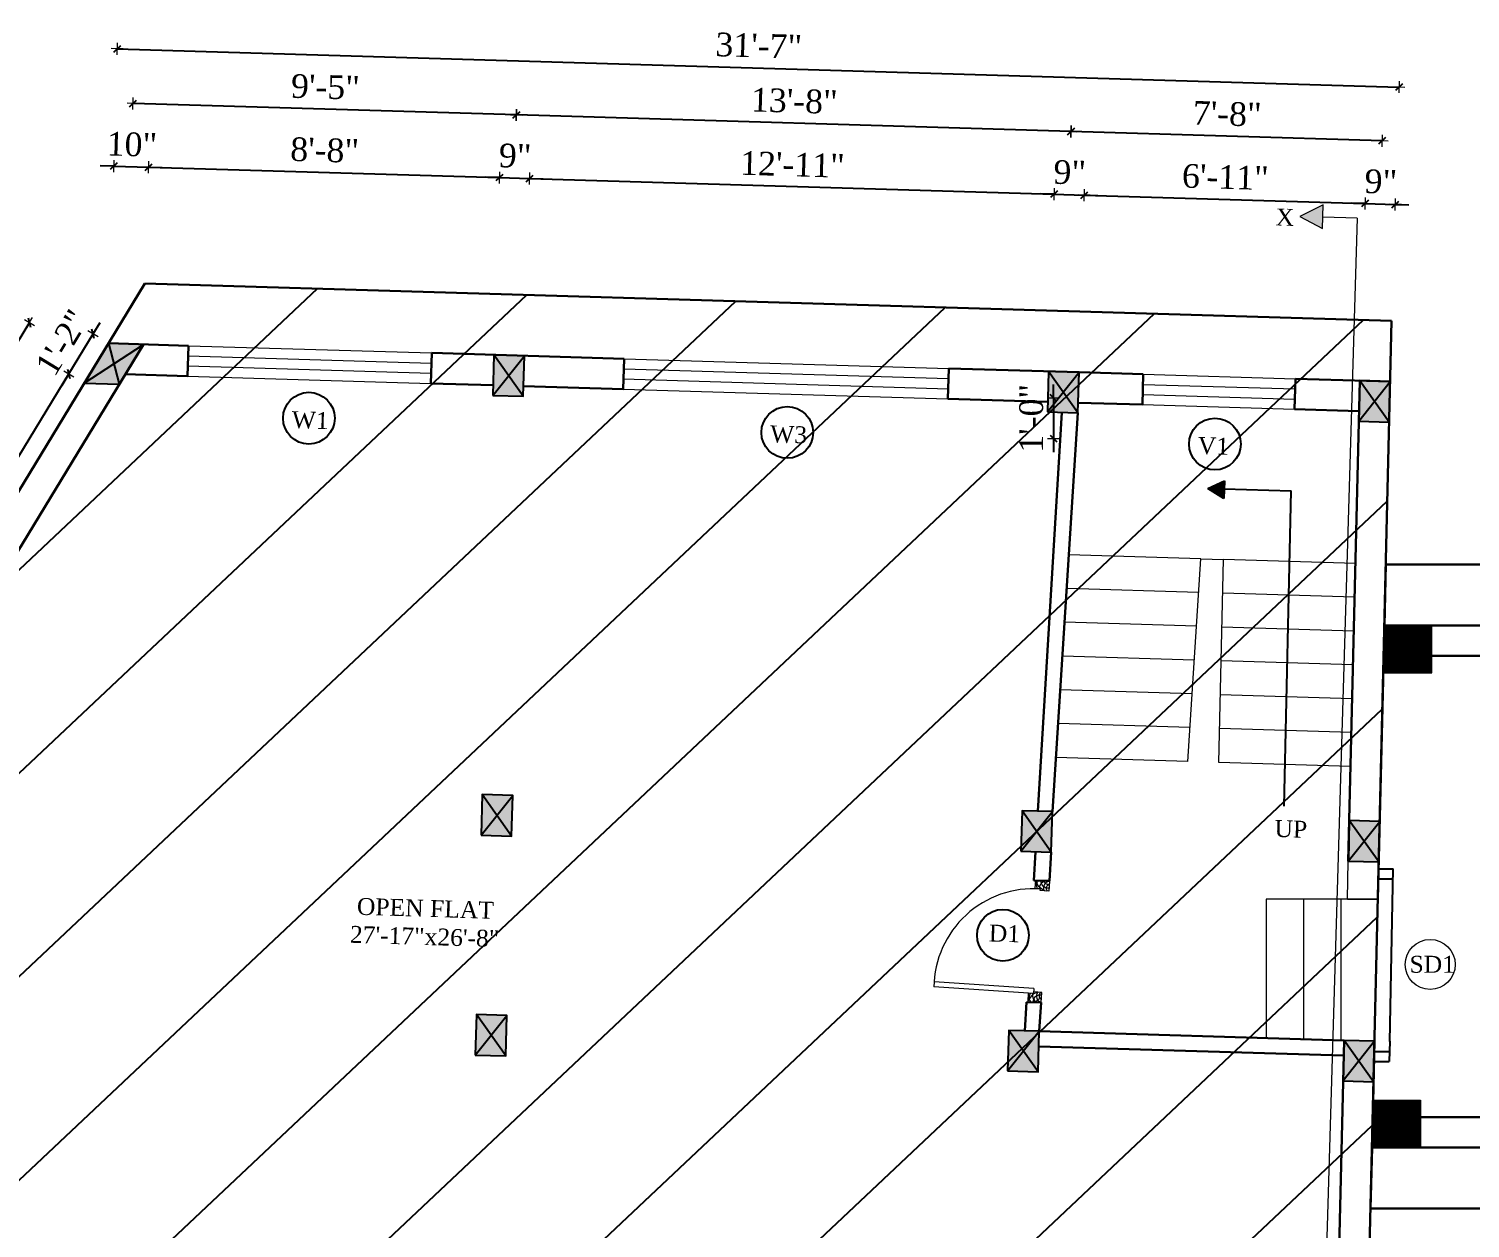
# Model space of a CAD drawing. Header units: inches. Extents: x 4069 to 291496, y -47643 to 12535.
# Drawn here: x 121048.7 to 121474.7, y -23208.9 to -22854.5 of the extents above; entities that cross this region are included whole.
import ezdxf

# ---------------------------------------------------------------- set-up
doc = ezdxf.new("R2010")
doc.units = ezdxf.units.IN
doc.header["$LTSCALE"] = 5
doc.header["$MEASUREMENT"] = 0
for name, color, linetype, lineweight in [('A-WALL', 7, 'Continuous', 9), ('Dimension', 7, 'Continuous', 18), ('DOOR', 62, 'Continuous', 0), ('Dw', 2, 'Continuous', 18), ('tefriş', 30, 'Continuous', 9)]:
    doc.layers.add(name, color=color, linetype=linetype, lineweight=lineweight)
doc.layers.add('dim line', color=7, linetype='Continuous', lineweight=15, true_color=0xfab2b2)
doc.layers.add('TEXT', color=6, linetype='Continuous')
doc.layers.add('WALL', color=7, linetype='Continuous')
doc.styles.add('ordinary', font='times.ttf')
doc.dimstyles.new('Copy of 96', dxfattribs={"dimtxt": 7, "dimasz": 4, "dimexe": 0.5, "dimexo": 0.5, "dimgap": 3, "dimtad": 1, "dimdec": 1, "dimzin": 11, "dimdsep": 46, "dimlunit": 4, "dimtxsty": 'ordinary', "dimblk": 'OBLIQUE', "dimcen": 0.09, "dimse1": 1, "dimse2": 1, "dimclrt": 6, "dimazin": 0, "dimtfac": 1, "dimtdec": 1, "dimtix": 1, "dimtmove": 2, "dimatfit": 3, "dimldrblk": 'leader', "dimfxl": 0.5, "dimfxlon": 1, "dimtolj": 1, "dimtzin": 0, "dimarcsym": 0})

# ---------------------------------------------------------------- blocks, each defined once
blk = doc.blocks.new('C1a')
at = {"color": 1, "ltscale": 5}
for p, q in [((18657.75, 4625.76), (18648.75, 4625.76)), ((18648.75, 4625.76), (18648.82, 4613.76)), ((18657.82, 4613.76), (18657.75, 4625.76)), ((18648.82, 4613.76), (18657.82, 4613.76))]:
    blk.add_line(p, q, dxfattribs=at)
blk = doc.blocks.new('c2a')
at = {"color": 1, "ltscale": 5}
for p, q in [((18091.63, 4625.76), (18084.82, 4613.76)), ((18101.98, 4625.76), (18091.63, 4625.76)), ((18095.17, 4613.76), (18101.98, 4625.76)), ((18084.82, 4613.76), (18095.17, 4613.76))]:
    blk.add_line(p, q, dxfattribs=at)
blk = doc.blocks.new('A$C27B36B59')
at = {"layer": 'DOOR'}
for p, q in [((0, 4), (0, 0)), ((2.5, 4), (0, 4)), ((0, 0), (3, 0)), ((2.5, 2.5), (2.5, 4)), ((3, 2.5), (2.5, 2.5)), ((3, 0), (3, 2.5))]:
    blk.add_line(p, q, dxfattribs=at)
for centre, radius, start, end in [((-1.4, -0.54), 4.75, 22.1411, 72.838), ((1.34, 2.09), 1.64, 45.138, 144.8948), ((2.21, 0.3), 2.49, 83.3149, 152.658), ((0.13, 0.37), 2.05, 349.4875, 93.6805), ((1.96, -0.47), 2.01, 58.7447, 166.495), ((-0.06, 0.32), 1.13, 343.542, 86.947), ((2.08, -0.4), 1.17, 38.2816, 160.1519)]:
    blk.add_arc(centre, radius, start, end, dxfattribs=at)
blk = doc.blocks.new('D2')
at = {"layer": 'DOOR'}
for p, q in [((74473.95, 24047.59), (74473.95, 24018.09)), ((74473.95, 24047.59), (74475.45, 24047.59)), ((74475.45, 24047.59), (74475.45, 24018.13))]:
    blk.add_line(p, q, dxfattribs=at)
blk.add_arc((74473.95, 24047.59), 29.5, 180, 272.9146, dxfattribs=at)
at = {"layer": 'DOOR', "xscale": -1, "rotation": 180}
blk.add_blockref('A$C27B36B59', (74441.95, 24050.09), dxfattribs=at)
at = {"layer": 'DOOR', "rotation": 180}
blk.add_blockref('A$C27B36B59', (74477.95, 24050.09), dxfattribs=at)
blk = doc.blocks.new('x-x')
at = {"ltscale": 5}
for points in [[(11364.03, -701.52), (11364.03, -694.51), (11357.15, -698.09)], [(11364.03, -1135.52), (11364.03, -1128.51), (11357.15, -1132.09)]]:
    blk.add_hatch(color=256, dxfattribs=at).paths.add_polyline_path(points)
for p, q in [((11364.03, -694.51), (11357.15, -698.09)), ((11357.15, -698.09), (11364.03, -701.52)), ((11364.03, -701.52), (11364.03, -694.51)), ((11374.13, -698.09), (11364.03, -698.09)), ((11374.13, -698.09), (11374.13, -1132.09)), ((11364.03, -1128.51), (11357.15, -1132.09)), ((11364.03, -1135.52), (11364.03, -1128.51)), ((11357.15, -1132.09), (11364.03, -1135.52)), ((11374.13, -1132.09), (11364.03, -1132.09))]:
    blk.add_line(p, q, dxfattribs=at)
at = {"layer": 'A-WALL', "color": 1, "ltscale": 5}
blk.add_line((11374.13, -1120.09), (11374.13, -1132.09), dxfattribs=at)
at = {"layer": 'TEXT', "style": 'ordinary'}
for p in [(11350.08, -700.97), (11350.08, -1134.1)]:
    blk.add_text('X', height=5, dxfattribs=at).set_placement(p)
blk = doc.blocks.new('oblique')
at = {"color": 0, "lineweight": -2}
blk.add_line((0.25, 0.25), (-0.25, -0.25), dxfattribs=at)
at = {"layer": 'dim line', "lineweight": 9}
for p, q in [((-0.4375, 0), (0.4375, 0)), ((0, 0.4375), (0, -0.4375))]:
    blk.add_line(p, q, dxfattribs=at)
blk = doc.blocks.new('*D3249')
at = {"layer": 'A-WALL', "color": 0, "lineweight": -2, "ltscale": 50, "transparency": 16777216}
blk.add_line((120951.18, -23136.27), (121060.5, -22956.45), dxfattribs=at)
at = {"layer": 'Defpoints', "color": 0, "ltscale": 50, "transparency": 16777216}
for p in [(121060.5, -22956.45), (121065.07, -22959.23), (120955.74, -23139.05)]:
    blk.add_point(p, dxfattribs=at)
at = {"layer": 'A-WALL', "color": 0, "lineweight": -2, "ltscale": 50, "transparency": 16777216, "xscale": 4, "yscale": 4, "zscale": 4}
for p, rotation in [((121060.5, -22956.45), 58.70147092269985), ((120951.18, -23136.27), 238.7014709226999)]:
    blk.add_blockref('oblique', p, dxfattribs=dict(at, rotation=rotation))
at = {"layer": 'A-WALL', "color": 6, "ltscale": 50, "transparency": 16777216, "insert": (121000.23, -23042.95), "char_height": 7, "attachment_point": 5, "rotation": 58.7015, "style": 'ordinary'}
blk.add_mtext('\\A1;17\'-6"', dxfattribs=at)
blk = doc.blocks.new('_OBLIQUE')
at = {"color": 0, "linetype": 'ByBlock'}
blk.add_line((-0.5, -0.5), (0.5, 0.5), dxfattribs=at)
blk = doc.blocks.new('leader')
at = {"layer": 'Dimension'}
for p, q in [((0, -4.33), (0, 4.33)), ((-4.42, 0), (4.42, 0))]:
    blk.add_line(p, q, dxfattribs=at)
blk = doc.blocks.new('*D3250')
at = {"layer": 'A-WALL', "color": 0, "lineweight": -2, "ltscale": 50, "transparency": 16777216}
for p, q in [((121060.5, -22956.45), (121067.67, -22944.66)), ((121067.67, -22944.66), (121069.75, -22941.24)), ((121060.5, -22956.45), (121058.42, -22959.87))]:
    blk.add_line(p, q, dxfattribs=at)
at = {"layer": 'Defpoints', "color": 0, "ltscale": 50, "transparency": 16777216}
for p in [(121067.67, -22944.66), (121072.24, -22947.44), (121065.07, -22959.23)]:
    blk.add_point(p, dxfattribs=at)
at = {"layer": 'A-WALL', "color": 0, "lineweight": -2, "ltscale": 50, "transparency": 16777216, "xscale": 4, "yscale": 4, "zscale": 4}
for p, rotation in [((121067.67, -22944.66), 238.7014709226999), ((121060.5, -22956.45), 58.70147092269987)]:
    blk.add_blockref('oblique', p, dxfattribs=dict(at, rotation=rotation))
at = {"layer": 'A-WALL', "color": 6, "ltscale": 50, "transparency": 16777216, "insert": (121058.53, -22947.18), "char_height": 7, "attachment_point": 5, "rotation": 58.7015, "style": 'ordinary'}
blk.add_mtext('\\A1;1\'-2"', dxfattribs=at)
blk = doc.blocks.new('*D3251')
at = {"layer": 'A-WALL', "color": 0, "lineweight": -2, "ltscale": 50, "transparency": 16777216}
blk.add_line((121048.87, -22941.3), (120932.38, -23132.91), dxfattribs=at)
at = {"layer": 'Defpoints', "color": 0, "ltscale": 50, "transparency": 16777216}
for p in [(121068.65, -22953.33), (120932.38, -23132.91), (120952.16, -23144.94)]:
    blk.add_point(p, dxfattribs=at)
at = {"layer": 'A-WALL', "color": 0, "lineweight": -2, "ltscale": 50, "transparency": 16777216, "xscale": 4, "yscale": 4, "zscale": 4}
for p, rotation in [((121048.87, -22941.3), 58.70147092240706), ((120932.38, -23132.91), 238.7014709224071)]:
    blk.add_blockref('oblique', p, dxfattribs=dict(at, rotation=rotation))
at = {"layer": 'A-WALL', "color": 6, "ltscale": 50, "transparency": 16777216, "insert": (120985.02, -23033.7), "char_height": 7, "attachment_point": 5, "rotation": 58.7015, "style": 'ordinary'}
blk.add_mtext('\\A1;18\'-8"', dxfattribs=at)
blk = doc.blocks.new('*D3253')
at = {"layer": 'A-WALL', "color": 0, "lineweight": -2, "ltscale": 50, "transparency": 16777216}
blk.add_line((120836.54, -23259.02), (121038.46, -22926.9), dxfattribs=at)
at = {"layer": 'Defpoints', "color": 0, "ltscale": 50, "transparency": 16777216}
for p in [(121038.46, -22926.9), (121072.24, -22947.44), (120870.31, -23279.56)]:
    blk.add_point(p, dxfattribs=at)
at = {"layer": 'A-WALL', "color": 0, "lineweight": -2, "ltscale": 50, "transparency": 16777216, "xscale": 4, "yscale": 4, "zscale": 4}
for p, rotation in [((121038.46, -22926.9), 58.70147092240533), ((120836.54, -23259.02), 238.7014709224053)]:
    blk.add_blockref('oblique', p, dxfattribs=dict(at, rotation=rotation))
at = {"layer": 'A-WALL', "color": 6, "ltscale": 50, "transparency": 16777216, "insert": (120931.89, -23089.55), "char_height": 7, "attachment_point": 5, "rotation": 58.7015, "style": 'ordinary'}
blk.add_mtext('\\A1;32\'-5"', dxfattribs=at)
blk = doc.blocks.new('*D3254')
at = {"layer": 'A-WALL', "color": 0, "lineweight": -2, "ltscale": 50, "transparency": 16777216}
for p, q in [((121073.8, -22895.09), (121069.8, -22894.97)), ((121073.8, -22895.09), (121084.14, -22895.4)), ((121084.14, -22895.4), (121088.14, -22895.52))]:
    blk.add_line(p, q, dxfattribs=at)
at = {"layer": 'Defpoints', "color": 0, "ltscale": 50, "transparency": 16777216}
for p in [(121084.14, -22895.4), (121072.24, -22947.44), (121082.58, -22947.74)]:
    blk.add_point(p, dxfattribs=at)
at = {"layer": 'A-WALL', "color": 0, "lineweight": -2, "ltscale": 50, "transparency": 16777216, "xscale": 4, "yscale": 4, "zscale": 4}
for p, rotation in [((121073.8, -22895.09), 358.2899854281655), ((121084.14, -22895.4), 178.2899854281655)]:
    blk.add_blockref('oblique', p, dxfattribs=dict(at, rotation=rotation))
at = {"layer": 'A-WALL', "color": 6, "ltscale": 50, "transparency": 16777216, "insert": (121079.17, -22888.68), "char_height": 7, "attachment_point": 5, "rotation": 358.29, "style": 'ordinary'}
blk.add_mtext('\\A1;10"', dxfattribs=at)
blk = doc.blocks.new('*D3255')
at = {"layer": 'A-WALL', "color": 0, "lineweight": -2, "ltscale": 50, "transparency": 16777216}
blk.add_line((121084.14, -22895.4), (121187.75, -22898.49), dxfattribs=at)
at = {"layer": 'Defpoints', "color": 0, "ltscale": 50, "transparency": 16777216}
for p in [(121187.75, -22898.49), (121082.58, -22947.74), (121186.18, -22950.84)]:
    blk.add_point(p, dxfattribs=at)
at = {"layer": 'A-WALL', "color": 0, "lineweight": -2, "ltscale": 50, "transparency": 16777216, "xscale": 4, "yscale": 4, "zscale": 4}
for p, rotation in [((121084.14, -22895.4), 178.2899854281422), ((121187.75, -22898.49), 358.2899854281421)]:
    blk.add_blockref('oblique', p, dxfattribs=dict(at, rotation=rotation))
at = {"layer": 'A-WALL', "color": 6, "ltscale": 50, "transparency": 16777216, "insert": (121136.14, -22890.38), "char_height": 7, "attachment_point": 5, "rotation": 358.29, "style": 'ordinary'}
blk.add_mtext('\\A1;8\'-8"', dxfattribs=at)
blk = doc.blocks.new('*D3256')
at = {"layer": 'A-WALL', "color": 0, "lineweight": -2, "ltscale": 50, "transparency": 16777216}
for p, q in [((121187.75, -22898.49), (121183.75, -22898.37)), ((121187.75, -22898.49), (121196.74, -22898.76)), ((121196.74, -22898.76), (121200.74, -22898.88))]:
    blk.add_line(p, q, dxfattribs=at)
at = {"layer": 'Defpoints', "color": 0, "ltscale": 50, "transparency": 16777216}
for p in [(121196.74, -22898.76), (121186.18, -22950.84), (121195.18, -22951.11)]:
    blk.add_point(p, dxfattribs=at)
at = {"layer": 'A-WALL', "color": 0, "lineweight": -2, "ltscale": 50, "transparency": 16777216, "xscale": 4, "yscale": 4, "zscale": 4}
for p, rotation in [((121187.75, -22898.49), 358.2899854281421), ((121196.74, -22898.76), 178.2899854281422)]:
    blk.add_blockref('oblique', p, dxfattribs=dict(at, rotation=rotation))
at = {"layer": 'A-WALL', "color": 6, "ltscale": 50, "transparency": 16777216, "insert": (121192.44, -22892.06), "char_height": 7, "attachment_point": 5, "rotation": 358.29, "style": 'ordinary'}
blk.add_mtext('\\A1;9"', dxfattribs=at)
blk = doc.blocks.new('*D3257')
at = {"layer": 'A-WALL', "color": 0, "lineweight": -2, "ltscale": 50, "transparency": 16777216}
blk.add_line((121196.74, -22898.76), (121351.67, -22903.38), dxfattribs=at)
at = {"layer": 'Defpoints', "color": 0, "ltscale": 50, "transparency": 16777216}
for p in [(121351.67, -22903.38), (121195.18, -22951.11), (121350.11, -22955.73)]:
    blk.add_point(p, dxfattribs=at)
at = {"layer": 'A-WALL', "color": 0, "lineweight": -2, "ltscale": 50, "transparency": 16777216, "xscale": 4, "yscale": 4, "zscale": 4}
for p, rotation in [((121196.74, -22898.76), 178.2899854281422), ((121351.67, -22903.38), 358.2899854281421)]:
    blk.add_blockref('oblique', p, dxfattribs=dict(at, rotation=rotation))
at = {"layer": 'A-WALL', "color": 6, "ltscale": 50, "transparency": 16777216, "insert": (121274.4, -22894.57), "char_height": 7, "attachment_point": 5, "rotation": 358.29, "style": 'ordinary'}
blk.add_mtext('\\A1;12\'-11"', dxfattribs=at)
blk = doc.blocks.new('*D3258')
at = {"layer": 'A-WALL', "color": 0, "lineweight": -2, "ltscale": 50, "transparency": 16777216}
for p, q in [((121351.67, -22903.38), (121347.68, -22903.26)), ((121351.67, -22903.38), (121360.67, -22903.65)), ((121360.67, -22903.65), (121364.67, -22903.77))]:
    blk.add_line(p, q, dxfattribs=at)
at = {"layer": 'Defpoints', "color": 0, "ltscale": 50, "transparency": 16777216}
for p in [(121360.67, -22903.65), (121350.11, -22955.73), (121359.11, -22956)]:
    blk.add_point(p, dxfattribs=at)
at = {"layer": 'A-WALL', "color": 0, "lineweight": -2, "ltscale": 50, "transparency": 16777216, "xscale": 4, "yscale": 4, "zscale": 4}
for p, rotation in [((121351.67, -22903.38), 358.2899854281421), ((121360.67, -22903.65), 178.2899854281422)]:
    blk.add_blockref('oblique', p, dxfattribs=dict(at, rotation=rotation))
at = {"layer": 'A-WALL', "color": 6, "ltscale": 50, "transparency": 16777216, "insert": (121356.37, -22896.95), "char_height": 7, "attachment_point": 5, "rotation": 358.29, "style": 'ordinary'}
blk.add_mtext('\\A1;9"', dxfattribs=at)
blk = doc.blocks.new('*D3259')
at = {"layer": 'A-WALL', "color": 0, "lineweight": -2, "ltscale": 50, "transparency": 16777216}
blk.add_line((121360.67, -22903.65), (121443.63, -22906.13), dxfattribs=at)
at = {"layer": 'Defpoints', "color": 0, "ltscale": 50, "transparency": 16777216}
for p in [(121443.63, -22906.13), (121359.11, -22956), (121442.07, -22958.48)]:
    blk.add_point(p, dxfattribs=at)
at = {"layer": 'A-WALL', "color": 0, "lineweight": -2, "ltscale": 50, "transparency": 16777216, "xscale": 4, "yscale": 4, "zscale": 4}
for p, rotation in [((121360.67, -22903.65), 178.2899854281422), ((121443.63, -22906.13), 358.2899854281421)]:
    blk.add_blockref('oblique', p, dxfattribs=dict(at, rotation=rotation))
at = {"layer": 'A-WALL', "color": 6, "ltscale": 50, "transparency": 16777216, "insert": (121402.35, -22898.33), "char_height": 7, "attachment_point": 5, "rotation": 358.29, "style": 'ordinary'}
blk.add_mtext('\\A1;6\'-11"', dxfattribs=at)
blk = doc.blocks.new('*D3260')
at = {"layer": 'A-WALL', "color": 0, "lineweight": -2, "ltscale": 50, "transparency": 16777216}
for p, q in [((121443.63, -22906.13), (121439.64, -22906.01)), ((121443.63, -22906.13), (121452.63, -22906.4)), ((121452.63, -22906.4), (121456.63, -22906.52))]:
    blk.add_line(p, q, dxfattribs=at)
at = {"layer": 'Defpoints', "color": 0, "ltscale": 50, "transparency": 16777216}
for p in [(121452.63, -22906.4), (121442.07, -22958.48), (121451.07, -22958.75)]:
    blk.add_point(p, dxfattribs=at)
at = {"layer": 'A-WALL', "color": 0, "lineweight": -2, "ltscale": 50, "transparency": 16777216, "xscale": 4, "yscale": 4, "zscale": 4}
for p, rotation in [((121443.63, -22906.13), 358.2899854281421), ((121452.63, -22906.4), 178.2899854281422)]:
    blk.add_blockref('oblique', p, dxfattribs=dict(at, rotation=rotation))
at = {"layer": 'A-WALL', "color": 6, "ltscale": 50, "transparency": 16777216, "insert": (121448.33, -22899.69), "char_height": 7, "attachment_point": 5, "rotation": 358.29, "style": 'ordinary'}
blk.add_mtext('\\A1;9"', dxfattribs=at)
blk = doc.blocks.new('*D3261')
at = {"layer": 'A-WALL', "color": 0, "lineweight": -2, "ltscale": 50, "transparency": 16777216}
blk.add_line((121448.69, -22887.59), (121356.73, -22884.85), dxfattribs=at)
at = {"layer": 'Defpoints', "color": 0, "ltscale": 50, "transparency": 16777216}
for p in [(121356.73, -22884.85), (121354.61, -22955.87), (121446.57, -22958.61)]:
    blk.add_point(p, dxfattribs=at)
at = {"layer": 'A-WALL', "color": 0, "lineweight": -2, "ltscale": 50, "transparency": 16777216, "xscale": 4, "yscale": 4, "zscale": 4}
for p, rotation in [((121356.73, -22884.85), 178.2899854281389), ((121448.69, -22887.59), 358.2899854281389)]:
    blk.add_blockref('oblique', p, dxfattribs=dict(at, rotation=rotation))
at = {"layer": 'A-WALL', "color": 6, "ltscale": 50, "transparency": 16777216, "insert": (121402.91, -22879.65), "char_height": 7, "attachment_point": 5, "rotation": 358.29, "style": 'ordinary'}
blk.add_mtext('\\A1;7\'-8"', dxfattribs=at)
blk = doc.blocks.new('*D3262')
at = {"layer": 'A-WALL', "color": 0, "lineweight": -2, "ltscale": 50, "transparency": 16777216}
blk.add_line((121356.73, -22884.85), (121192.8, -22879.96), dxfattribs=at)
at = {"layer": 'Defpoints', "color": 0, "ltscale": 50, "transparency": 16777216}
for p in [(121192.8, -22879.96), (121190.68, -22950.97), (121354.61, -22955.87)]:
    blk.add_point(p, dxfattribs=at)
at = {"layer": 'A-WALL', "color": 0, "lineweight": -2, "ltscale": 50, "transparency": 16777216, "xscale": 4, "yscale": 4, "zscale": 4}
for p, rotation in [((121192.8, -22879.96), 178.2899854281422), ((121356.73, -22884.85), 358.2899854281421)]:
    blk.add_blockref('oblique', p, dxfattribs=dict(at, rotation=rotation))
at = {"layer": 'A-WALL', "color": 6, "ltscale": 50, "transparency": 16777216, "insert": (121274.96, -22875.84), "char_height": 7, "attachment_point": 5, "rotation": 358.29, "style": 'ordinary'}
blk.add_mtext('\\A1;13\'-8"', dxfattribs=at)
blk = doc.blocks.new('*D3263')
at = {"layer": 'A-WALL', "color": 0, "lineweight": -2, "ltscale": 50, "transparency": 16777216}
blk.add_line((121192.8, -22879.96), (121079.53, -22876.57), dxfattribs=at)
at = {"layer": 'Defpoints', "color": 0, "ltscale": 50, "transparency": 16777216}
for p in [(121079.53, -22876.57), (121077.41, -22947.59), (121190.68, -22950.97)]:
    blk.add_point(p, dxfattribs=at)
at = {"layer": 'A-WALL', "color": 0, "lineweight": -2, "ltscale": 50, "transparency": 16777216, "xscale": 4, "yscale": 4, "zscale": 4}
for p, rotation in [((121079.53, -22876.57), 178.2899854281422), ((121192.8, -22879.96), 358.2899854281421)]:
    blk.add_blockref('oblique', p, dxfattribs=dict(at, rotation=rotation))
at = {"layer": 'A-WALL', "color": 6, "ltscale": 50, "transparency": 16777216, "insert": (121136.36, -22871.7), "char_height": 7, "attachment_point": 5, "rotation": 358.29, "style": 'ordinary'}
blk.add_mtext('\\A1;9\'-5"', dxfattribs=at)
blk = doc.blocks.new('*D3264')
at = {"layer": 'A-WALL', "color": 0, "lineweight": -2, "ltscale": 50, "transparency": 16777216}
blk.add_line((121074.83, -22860.41), (121453.66, -22871.72), dxfattribs=at)
at = {"layer": 'Defpoints', "color": 0, "ltscale": 50, "transparency": 16777216}
for p in [(121453.66, -22871.72), (121072.24, -22947.44), (121451.07, -22958.75)]:
    blk.add_point(p, dxfattribs=at)
at = {"layer": 'A-WALL', "color": 0, "lineweight": -2, "ltscale": 50, "transparency": 16777216, "xscale": 4, "yscale": 4, "zscale": 4}
for p, rotation in [((121074.83, -22860.41), 178.2899854281422), ((121453.66, -22871.72), 358.2899854281421)]:
    blk.add_blockref('oblique', p, dxfattribs=dict(at, rotation=rotation))
at = {"layer": 'A-WALL', "color": 6, "ltscale": 50, "transparency": 16777216, "insert": (121264.45, -22859.5), "char_height": 7, "attachment_point": 5, "rotation": 358.29, "style": 'ordinary'}
blk.add_mtext('\\A1;31\'-7"', dxfattribs=at)
blk = doc.blocks.new('*D3274')
at = {"layer": 'A-WALL', "color": 0, "lineweight": -2, "ltscale": 50, "transparency": 16777216}
for p, q in [((121351.58, -22963.6), (121351.58, -22959.6)), ((121351.58, -22963.6), (121351.58, -22975.6)), ((121351.58, -22975.6), (121351.58, -22979.6))]:
    blk.add_line(p, q, dxfattribs=at)
at = {"layer": 'Defpoints', "color": 0, "ltscale": 50, "transparency": 16777216}
for p in [(121279.98, -22963.6), (121280.05, -22975.6), (121351.58, -22975.6)]:
    blk.add_point(p, dxfattribs=at)
at = {"layer": 'A-WALL', "color": 0, "lineweight": -2, "ltscale": 50, "transparency": 16777216, "xscale": 4, "yscale": 4, "zscale": 4}
for p, rotation in [((121351.58, -22963.6), 270), ((121351.58, -22975.6), 90)]:
    blk.add_blockref('oblique', p, dxfattribs=dict(at, rotation=rotation))
at = {"layer": 'A-WALL', "color": 6, "ltscale": 50, "transparency": 16777216, "insert": (121345.01, -22969.6), "char_height": 7, "attachment_point": 5, "rotation": 90, "style": 'ordinary'}
blk.add_mtext('\\A1;1\'-0"', dxfattribs=at)

msp = doc.modelspace()

# ---------------------------------------------------------------- hatches: boundary and pattern name
at = {"layer": 'A-WALL', "ltscale": 5}
h = msp.add_hatch(dxfattribs=at)
h.set_pattern_fill('ANSI31', color=256)
h.set_pattern_definition([(45, (97027.28129, -24683.50437), (-0.08838834765, 0.08838834765), [])])
h.paths.add_polyline_path([(121449.3593, -23044.78323), (121463.3593, -23044.78323), (121463.3593, -23030.78323), (121449.3593, -23030.78323)])
h = msp.add_hatch(dxfattribs=at)
h.set_pattern_fill('ANSI31', color=256)
h.set_pattern_definition([(45, (96914.33557, -24674.7867), (-0.08838834765, 0.08838834765), [])])
h.paths.add_polyline_path([(121446.03471, -23171.06555), (121446.03471, -23185.06555), (121460.03471, -23185.06555), (121460.03471, -23171.06555)])
at = {"layer": 'WALL', "linetype": 'ByBlock', "ltscale": 5, "true_color": 0xf8991e}
h = msp.add_hatch(dxfattribs=at)
h.set_pattern_fill('ANSI31', color=30, scale=350, angle=-1.7100146)
h.set_pattern_definition([(43.29, (113657.198, -20478.012), (-29.99899, 31.8453), [])])
h.paths.add_polyline_path([(120852.39138, -23309.0368), (121082.98856, -22929.74913), (121451.49302, -22940.75055), (121442.16303, -23326.64399)])
h = msp.add_hatch(color=30, dxfattribs=at)
h.dxf.hatch_style = 1
h.paths.add_polyline_path([(121073.82344, -22953.48621), (121075.41155, -22959.53629), (121082.58038, -22947.74496)])
h.paths.add_polyline_path([(121073.82344, -22953.48621), (121082.58038, -22947.74496), (121072.23533, -22947.43612)])
h.paths.add_polyline_path([(121072.23533, -22947.43612), (121065.0665, -22959.22745), (121073.82344, -22953.48621)])
h.paths.add_polyline_path([(121073.82344, -22953.48621), (121065.0665, -22959.22745), (121075.41155, -22959.53629)])
h = msp.add_hatch(color=30, dxfattribs=at)
h.dxf.hatch_style = 1
h.paths.add_polyline_path([(121190.50342, -22956.9696), (121185.82638, -22962.83264), (121194.82237, -22963.10121)])
h.paths.add_polyline_path([(121194.82237, -22963.10121), (121195.18047, -22951.10656), (121190.50342, -22956.9696)])
h.paths.add_polyline_path([(121190.50342, -22956.9696), (121195.18047, -22951.10656), (121186.18447, -22950.83799)])
h.paths.add_polyline_path([(121186.18447, -22950.83799), (121185.82638, -22962.83264), (121190.50342, -22956.9696)])
h = msp.add_hatch(color=30, dxfattribs=at)
h.dxf.hatch_style = 1
h.paths.add_polyline_path([(121354.43039, -22961.86352), (121349.75335, -22967.72656), (121358.74934, -22967.99513)])
h.paths.add_polyline_path([(121358.74934, -22967.99513), (121359.10743, -22956.00047), (121354.43039, -22961.86352)])
h.paths.add_polyline_path([(121354.43039, -22961.86352), (121359.10743, -22956.00047), (121350.11144, -22955.7319)])
h.paths.add_polyline_path([(121350.11144, -22955.7319), (121349.75335, -22967.72656), (121354.43039, -22961.86352)])
h = msp.add_hatch(color=30, dxfattribs=at)
h.dxf.hatch_style = 1
h.paths.add_polyline_path([(121450.78223, -22970.7427), (121446.4263, -22964.60998), (121441.78606, -22970.47413)])
h.paths.add_polyline_path([(121450.78223, -22970.7427), (121451.06654, -22958.74584), (121446.4263, -22964.60998)])
h.paths.add_polyline_path([(121451.06654, -22958.74584), (121442.07038, -22958.47727), (121446.4263, -22964.60998)])
h.paths.add_polyline_path([(121446.4263, -22964.60998), (121442.07038, -22958.47727), (121441.78606, -22970.47413)])
at = {"layer": 'WALL', "linetype": 'ByBlock', "ltscale": 5}
msp.add_hatch(color=2, dxfattribs=at).paths.add_polyline_path([(121397.13314, -22990.31551), (121402.06381, -22988.05905), (121401.9072, -22993.30496)])
at = {"layer": 'WALL', "linetype": 'ByBlock', "ltscale": 5, "true_color": 0xf8991e}
h = msp.add_hatch(color=30, dxfattribs=at)
h.dxf.hatch_style = 1
h.paths.add_polyline_path([(121187.05414, -23086.92454), (121182.3771, -23092.78759), (121191.37309, -23093.05616)])
h.paths.add_polyline_path([(121191.37309, -23093.05616), (121191.73118, -23081.0615), (121187.05414, -23086.92454)])
h.paths.add_polyline_path([(121187.05414, -23086.92454), (121191.73118, -23081.0615), (121182.73519, -23080.79293)])
h.paths.add_polyline_path([(121182.73519, -23080.79293), (121182.3771, -23092.78759), (121187.05414, -23086.92454)])
h = msp.add_hatch(color=30, dxfattribs=at)
h.dxf.hatch_style = 1
h.paths.add_polyline_path([(121346.59655, -23091.68756), (121341.91951, -23097.55061), (121350.9155, -23097.81917)])
h.paths.add_polyline_path([(121350.9155, -23097.81917), (121351.2736, -23085.82452), (121346.59655, -23091.68756)])
h.paths.add_polyline_path([(121346.59655, -23091.68756), (121351.2736, -23085.82452), (121342.2776, -23085.55595)])
h.paths.add_polyline_path([(121342.2776, -23085.55595), (121341.91951, -23097.55061), (121346.59655, -23091.68756)])
h = msp.add_hatch(color=30, dxfattribs=at)
h.dxf.hatch_style = 1
h.paths.add_polyline_path([(121447.70212, -23100.70867), (121443.3462, -23094.57595), (121438.70596, -23100.44009)])
h.paths.add_polyline_path([(121447.70212, -23100.70867), (121447.98644, -23088.71181), (121443.3462, -23094.57595)])
h.paths.add_polyline_path([(121447.98644, -23088.71181), (121438.99027, -23088.44323), (121443.3462, -23094.57595)])
h.paths.add_polyline_path([(121443.3462, -23094.57595), (121438.99027, -23088.44323), (121438.70596, -23100.44009)])
h = msp.add_hatch(color=30, dxfattribs=at)
h.dxf.hatch_style = 1
h.paths.add_polyline_path([(121185.3295, -23151.90202), (121180.65246, -23157.76506), (121189.64845, -23158.03363)])
h.paths.add_polyline_path([(121189.64845, -23158.03363), (121190.00654, -23146.03897), (121185.3295, -23151.90202)])
h.paths.add_polyline_path([(121185.3295, -23151.90202), (121190.00654, -23146.03897), (121181.01055, -23145.7704)])
h.paths.add_polyline_path([(121181.01055, -23145.7704), (121180.65246, -23157.76506), (121185.3295, -23151.90202)])
h = msp.add_hatch(color=30, dxfattribs=at)
h.dxf.hatch_style = 1
h.paths.add_polyline_path([(121342.67964, -23156.59959), (121338.00259, -23162.46263), (121346.99859, -23162.7312)])
h.paths.add_polyline_path([(121346.99859, -23162.7312), (121347.35668, -23150.73654), (121342.67964, -23156.59959)])
h.paths.add_polyline_path([(121342.67964, -23156.59959), (121347.35668, -23150.73654), (121338.36069, -23150.46797)])
h.paths.add_polyline_path([(121338.36069, -23150.46797), (121338.00259, -23162.46263), (121342.67964, -23156.59959)])
h = msp.add_hatch(color=30, dxfattribs=at)
h.dxf.hatch_style = 1
h.paths.add_polyline_path([(121446.16206, -23165.69165), (121441.80614, -23159.55893), (121437.1659, -23165.42308)])
h.paths.add_polyline_path([(121446.16206, -23165.69165), (121446.44638, -23153.69479), (121441.80614, -23159.55893)])
h.paths.add_polyline_path([(121446.44638, -23153.69479), (121437.45022, -23153.42622), (121441.80614, -23159.55893)])
h.paths.add_polyline_path([(121441.80614, -23159.55893), (121437.45022, -23153.42622), (121437.1659, -23165.42308)])

# ---------------------------------------------------------------- linework, layer by layer
at = {"color": 1, "ltscale": 5}
for p, q in [((121065.0665, -22959.22745), (121082.58038, -22947.74496)), ((121072.23533, -22947.43612), (121075.41155, -22959.53629)), ((121185.82638, -22962.83264), (121195.18047, -22951.10656)), ((121194.82237, -22963.10121), (121186.18447, -22950.83799)), ((121349.75335, -22967.72656), (121359.10743, -22956.00047)), ((121358.74934, -22967.99513), (121350.11144, -22955.7319)), ((121441.78606, -22970.47413), (121451.06654, -22958.74584)), ((121450.78223, -22970.7427), (121442.07038, -22958.47727)), ((121355.79008, -23019.92987), (121355.45566, -23019.90866)), ((121182.3771, -23092.78759), (121191.73118, -23081.0615)), ((121191.37309, -23093.05616), (121182.73519, -23080.79293)), ((121341.91951, -23097.55061), (121351.2736, -23085.82452)), ((121350.9155, -23097.81917), (121342.2776, -23085.55595)), ((121438.70596, -23100.44009), (121447.98644, -23088.71181)), ((121447.70212, -23100.70867), (121438.99027, -23088.44323)), ((121180.65246, -23157.76506), (121190.00654, -23146.03897)), ((121189.64845, -23158.03363), (121181.01055, -23145.7704)), ((121338.00259, -23162.46263), (121347.35668, -23150.73654)), ((121346.99859, -23162.7312), (121338.36069, -23150.46797)), ((121446.44638, -23153.69479), (121437.1659, -23165.42308)), ((121446.16206, -23165.69165), (121437.45022, -23153.42622))]:
    msp.add_line(p, q, dxfattribs=at)
at = {"layer": 'A-WALL', "lineweight": 30}
for p, q in [((120852.39138, -23309.0368), (121082.98856, -22929.74913)), ((121451.49302, -22940.75055), (121082.98856, -22929.74913)), ((121442.34747, -23326.6495), (121451.49302, -22940.75055)), ((120880.65849, -23279.86733), (121082.58038, -22947.74496)), ((121095.84443, -22948.14095), (121072.23533, -22947.43612)), ((121095.57586, -22957.13694), (121095.84443, -22948.14095)), ((121167.5438, -22959.28549), (121167.81237, -22950.2895)), ((121224.66733, -22951.98686), (121167.81237, -22950.2895)), ((121224.39876, -22960.98286), (121224.66733, -22951.98686)), ((121095.57586, -22957.13694), (121077.20376, -22956.58846)), ((121320.35601, -22963.84759), (121320.62458, -22954.8516)), ((121359.10743, -22956.00047), (121320.62458, -22954.8516)), ((121378.11276, -22956.56786), (121359.10743, -22956.00047)), ((121377.84419, -22965.56385), (121378.11276, -22956.56786)), ((121422.82415, -22966.9067), (121423.09272, -22957.9107)), ((121451.06654, -22958.74584), (121423.09272, -22957.9107)), ((121185.91591, -22959.83398), (121167.5438, -22959.28549)), ((121224.39876, -22960.98286), (121194.9119, -22960.10255)), ((121438.70596, -23100.44009), (121442.07038, -22958.47727)), ((121349.84287, -22964.7279), (121320.35601, -22963.84759)), ((121377.84419, -22965.56385), (121358.83886, -22964.99646)), ((121354.06883, -22967.85539), (121346.95812, -23085.69568)), ((121358.74934, -22967.99513), (121351.2736, -23085.82452)), ((121441.85714, -22967.47491), (121422.82415, -22966.9067)), ((121449.3593, -23030.78323), (121449.78589, -23012.78323)), ((121449.78589, -23012.78323), (121552.24557, -23012.78323)), ((121449.3593, -23030.78323), (121447.44175, -23111.69479)), ((121463.3593, -23030.78323), (121449.3593, -23030.78323)), ((121463.3593, -23030.78323), (121570.24557, -23030.78323)), ((121570.24557, -23039.78323), (121463.3593, -23039.78323)), ((121346.23499, -23097.67944), (121345.72278, -23106.16794)), ((121350.9155, -23097.81917), (121350.34475, -23106.30592)), ((121345.72278, -23106.16794), (121350.34475, -23106.30592)), ((121343.55341, -23142.11921), (121343.0412, -23150.60771)), ((121343.55341, -23142.11921), (121347.92743, -23142.24979)), ((121347.92743, -23142.24979), (121347.35668, -23150.73654)), ((121347.35668, -23150.73654), (121437.45022, -23153.42622)), ((121434.0621, -23296.38878), (121437.45022, -23153.42622)), ((121445.70291, -23185.06555), (121446.44638, -23153.69479)), ((121347.22239, -23155.23454), (121437.31593, -23157.92421)), ((121570.24557, -23176.06555), (121460.03471, -23176.06555)), ((121445.70291, -23185.06555), (121445.27633, -23203.06555)), ((121812.82163, -23185.06555), (121445.70291, -23185.06555)), ((121801.19037, -23203.06555), (121445.27633, -23203.06555))]:
    msp.add_line(p, q, dxfattribs=at)
at = {"layer": 'A-WALL', "ltscale": 5}
for p, q in [((121438.43923, -23111.69479), (121438.70596, -23100.44009)), ((121447.44175, -23111.69479), (121414.44175, -23111.69479)), ((121414.44175, -23111.69479), (121414.44175, -23152.73932)), ((121425.44175, -23111.69479), (121425.44175, -23153.06771)), ((121436.44175, -23111.69479), (121436.44175, -23153.39611)), ((121438.43923, -23111.69479), (121447.44175, -23111.69479))]:
    msp.add_line(p, q, dxfattribs=at)
for points in [[(121449.3593, -23044.78323), (121463.3593, -23044.78323), (121463.3593, -23030.78323), (121449.3593, -23030.78323)], [(121446.03471, -23171.06555), (121460.03471, -23171.06555), (121460.03471, -23185.06555), (121446.03471, -23185.06555)]]:
    msp.add_lwpolyline(points, close=True, dxfattribs=at)
msp.add_circle((121462.9134, -23130.98611), 7.38406, dxfattribs=at)
at = {"layer": 'Dw', "color": 3}
for p, q in [((121095.84443, -22948.14095), (121167.81237, -22950.2895)), ((121095.75491, -22951.13962), (121167.72285, -22953.28817)), ((121224.66733, -22951.98686), (121320.62458, -22954.8516)), ((121095.57586, -22957.13694), (121167.5438, -22959.28549)), ((121095.66539, -22954.13828), (121167.63332, -22956.28683)), ((121224.48828, -22957.98419), (121320.44553, -22960.84892)), ((121224.57781, -22954.98553), (121320.53505, -22957.85026)), ((121378.11276, -22956.56786), (121423.09272, -22957.9107)), ((121224.39876, -22960.98286), (121320.35601, -22963.84759)), ((121378.02324, -22959.56653), (121423.0032, -22960.90937)), ((121377.84419, -22965.56385), (121422.82415, -22966.9067)), ((121377.93371, -22962.56519), (121422.91367, -22963.90803))]:
    msp.add_line(p, q, dxfattribs=at)
at = {"layer": 'tefriş', "ltscale": 5}
for p, q in [((121395.07112, -23011.09812), (121356.08849, -23009.93433)), ((121391.26989, -23071.01137), (121395.07112, -23011.09812)), ((121395.07112, -23011.09812), (121401.80832, -23011.29926)), ((121400.38672, -23071.28431), (121401.80832, -23011.29926)), ((121440.79095, -23012.46306), (121401.80832, -23011.29926)), ((121394.43829, -23021.07245), (121355.45566, -23019.90866)), ((121440.55396, -23022.46309), (121401.57133, -23021.29929)), ((121393.80546, -23031.04678), (121354.82283, -23029.88299)), ((121440.31704, -23032.46009), (121401.33441, -23031.29629)), ((121393.17264, -23041.02111), (121354.19001, -23039.85732)), ((121440.08016, -23042.4552), (121401.09753, -23041.2914)), ((121392.53697, -23051.04029), (121353.55434, -23049.87649)), ((121439.84319, -23052.4541), (121400.86056, -23051.2903)), ((121391.90699, -23060.96977), (121352.92435, -23059.80597)), ((121439.60627, -23062.4511), (121400.62364, -23061.2873)), ((121391.26989, -23071.01137), (121352.28726, -23069.84758)), ((121439.36935, -23072.4481), (121400.38672, -23071.28431))]:
    msp.add_line(p, q, dxfattribs=at)
at = {"layer": 'TEXT'}
for centre in [(121131.47079, -22969.56239), (121272.87143, -22973.7838), (121399.26385, -22977.19707), (121336.59581, -23122.37641)]:
    msp.add_circle(centre, 7.64038, dxfattribs=at)
at = {"layer": 'WALL', "color": 2, "linetype": 'ByBlock', "ltscale": 5}
for p, q in [((121397.13314, -22990.31551), (121402.06381, -22988.05905)), ((121402.06381, -22988.05905), (121401.9072, -22993.30496)), ((121401.9072, -22993.30496), (121397.13314, -22990.31551)), ((121401.99212, -22990.46057), (121421.79328, -22991.05172)), ((121419.70478, -23084.21356), (121421.79328, -22991.05172))]:
    msp.add_line(p, q, dxfattribs=at)
at = {"layer": 'WALL', "color": 2, "linetype": 'ByBlock'}
for p, q in [((121447.65505, -23102.69479), (121451.94257, -23102.69479)), ((121450.94512, -23153.80141), (121451.94257, -23102.69479)), ((121447.58395, -23105.69479), (121451.88402, -23105.69479)), ((121446.44638, -23153.69479), (121447.44175, -23111.69479)), ((121450.94764, -23153.69479), (121450.80545, -23159.69479)), ((121446.37528, -23156.69479), (121450.87655, -23156.69479)), ((121446.30419, -23159.69479), (121450.81844, -23159.69479))]:
    msp.add_line(p, q, dxfattribs=at)
at = {"layer": 'WALL', "color": 2, "linetype": 'ByBlock', "ltscale": 5}
for points in [[(121065.0665, -22959.22745), (121075.41155, -22959.53629), (121082.58038, -22947.74496), (121072.23533, -22947.43612)], [(121185.82638, -22962.83264), (121194.82237, -22963.10121), (121195.18047, -22951.10656), (121186.18447, -22950.83799)], [(121349.75335, -22967.72656), (121358.74934, -22967.99513), (121359.10743, -22956.00047), (121350.11144, -22955.7319)], [(121442.07038, -22958.47727), (121441.78606, -22970.47413), (121450.78223, -22970.7427), (121451.06654, -22958.74584)], [(121182.3771, -23092.78759), (121191.37309, -23093.05616), (121191.73118, -23081.0615), (121182.73519, -23080.79293)], [(121341.91951, -23097.55061), (121350.9155, -23097.81917), (121351.2736, -23085.82452), (121342.2776, -23085.55595)], [(121438.99027, -23088.44323), (121438.70596, -23100.44009), (121447.70212, -23100.70867), (121447.98644, -23088.71181)], [(121180.65246, -23157.76506), (121189.64845, -23158.03363), (121190.00654, -23146.03897), (121181.01055, -23145.7704)], [(121338.00259, -23162.46263), (121346.99859, -23162.7312), (121347.35668, -23150.73654), (121338.36069, -23150.46797)], [(121437.45022, -23153.42622), (121437.1659, -23165.42308), (121446.16206, -23165.69165), (121446.44638, -23153.69479)]]:
    msp.add_lwpolyline(points, close=True, dxfattribs=at)

# ---------------------------------------------------------------- block references
at = {"layer": 'A-WALL', "color": 1, "rotation": 358.2899854281387}
msp.add_blockref('x-x', (110093.06322, -21873.23781), dxfattribs=at)
at = {"layer": 'WALL', "color": 2, "linetype": 'ByBlock', "ltscale": 5}
for name, p, rotation in [('c2a', (102850.62221, -27031.26367), 358.2899854281387), ('C1a', (102663.59312, -27025.68006), 358.2899854281387), ('C1a', (102660.51301, -27155.64602), 358.2899854281578), ('C1a', (102658.97295, -27220.62901), 358.2899854281578)]:
    msp.add_blockref(name, p, dxfattribs=dict(at, rotation=rotation))
at = {"layer": 'WALL', "color": 2, "linetype": 'ByBlock', "rotation": 266.1524916298333}
msp.add_blockref('D2', (102349.60655, 52781.63148), dxfattribs=at)

# ---------------------------------------------------------------- texts
at = {"layer": 'TEXT', "style": 'ordinary'}
for s, rotation, p in [('W1', 358.2903735, (121126.3486, -22972.47496)), ('W3', 358.2903735, (121267.74924, -22976.69637)), ('V1', 358.2903735, (121394.14166, -22980.10964)), ('UP', 358.2895973, (121416.82455, -23093.28654)), ('D1', 358.2895973, (121332.39017, -23124.17678))]:
    msp.add_text(s, height=5, rotation=rotation, dxfattribs=at).set_placement(p)
msp.add_text('SD1', height=5, dxfattribs=at).set_placement((121456.79588, -23133.43023))
at = {"layer": 'TEXT', "insert": (121165.60338, -23125.29777), "char_height": 5, "attachment_point": 8, "rotation": 358.2895973, "style": 'ordinary'}
msp.add_mtext_dynamic_manual_height_columns('OPEN FLAT\\P27\'-17"x26\'-8"', width=101.5687276, gutter_width=1720.71691, heights=[0], dxfattribs=at)

# ---------------------------------------------------------------- dimensions: what is measured, and where the dimension line sits
at = {"layer": 'A-WALL', "ltscale": 50}
for base, p1, p2, angle, picture, middle in [((121453.66467, -22871.71879), (121072.23533, -22947.43612), (121451.06654, -22958.74584), 358.2899854, '*D3264', (121264.44514, -22859.4962)), ((121079.52802, -22876.57341), (121190.68247, -22950.97227), (121077.40785, -22947.59054), 358.2899854, '*D3263', (121136.3614, -22871.69655)), ((121192.80263, -22879.95514), (121354.60943, -22955.86619), (121190.68247, -22950.97227), 358.2899854, '*D3262', (121274.96189, -22875.84446)), ((121187.74732, -22898.48887), (121082.58038, -22947.74496), (121186.18447, -22950.83799), 178.2899854, '*D3255', (121136.14104, -22890.38472)), ((121196.74331, -22898.75744), (121186.18447, -22950.83799), (121195.18047, -22951.10656), 178.2899854, '*D3256', (121192.44139, -22892.05543)), ((121351.67428, -22903.38279), (121195.18047, -22951.10656), (121350.11144, -22955.7319), 178.2899854, '*D3257', (121274.40276, -22894.57301)), ((121360.67027, -22903.65136), (121350.11144, -22955.7319), (121359.10743, -22956.00047), 178.2899854, '*D3258', (121356.36835, -22896.94934)), ((121443.63322, -22906.12815), (121359.10743, -22956.00047), (121442.07038, -22958.47727), 178.2899854, '*D3259', (121402.34752, -22898.33211)), ((121452.62939, -22906.39673), (121442.07038, -22958.47727), (121451.06654, -22958.74584), 178.2899854, '*D3260', (121448.32738, -22899.69471)), ((121067.6708, -22944.66101), (121065.0665, -22959.22745), (121072.23533, -22947.43612), 238.7014709, '*D3250', (121058.53232, -22947.17994)), ((121060.50198, -22956.45233), (120955.74193, -23139.04518), (121065.0665, -22959.22745), 238.7014709, '*D3249', (121000.22525, -23042.94776)), ((121351.57537, -22975.60296), (121279.9766, -22963.60296), (121280.05041, -22975.60296), 90, '*D3274', (121345.01481, -22969.60296))]:
    dim = msp.add_linear_dim(base=base, p1=p1, p2=p2, angle=angle, dimstyle='Copy of 96', override={"dimdec": 0, "dimblk": 'oblique', "dimtdec": 0, "dimarcsym": 1}, dxfattribs=at)
    dim.commit()
    dim.dimension.update_dxf_attribs({"geometry": picture, "text_midpoint": middle})
for p1, p2, distance, picture, middle in [((121446.56846, -22958.61156), (121354.60943, -22955.86619), -71.04877, '*D3261', (121402.90519, -22879.65401)), ((121072.23533, -22947.43612), (121082.58038, -22947.74496), 52.37244, '*D3254', (121079.16647, -22888.68379)), ((120870.31344, -23279.55849), (121072.23533, -22947.43612), 39.52759, '*D3253', (120931.89334, -23089.55464)), ((121068.65092, -22953.33178), (120952.15752, -23144.94084), -23.15088, '*D3251', (120985.01662, -23033.7013))]:
    dim = msp.add_aligned_dim(p1=p1, p2=p2, distance=distance, dimstyle='Copy of 96', override={"dimdec": 0, "dimblk": 'oblique', "dimtdec": 0, "dimarcsym": 1}, dxfattribs=at)
    dim.commit()
    dim.dimension.update_dxf_attribs({"geometry": picture, "text_midpoint": middle})

doc.saveas('drawing.dxf')
